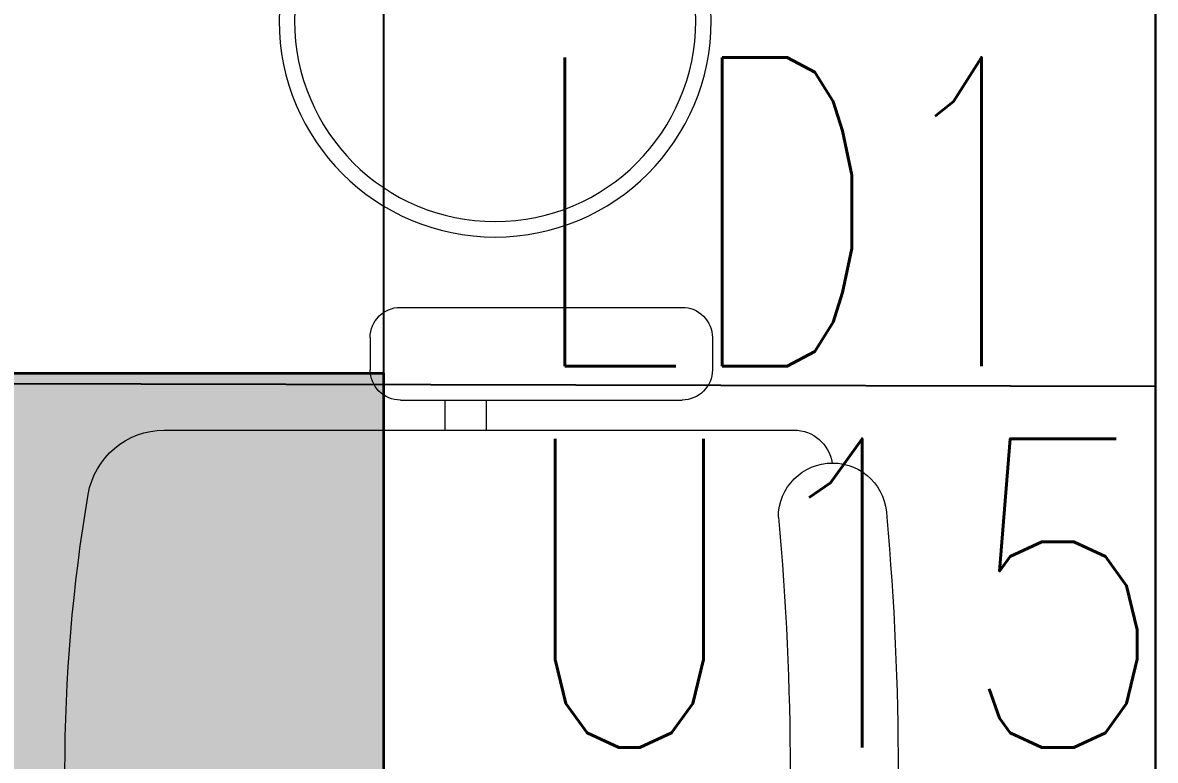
# Model space of a CAD drawing. Extents: x -12260 to 184725, y -29287 to 19916.
# Drawn here: x 32242 to 32976, y -11881 to -11403 of the extents above; entities that cross this region are included whole.
import ezdxf
from ezdxf.enums import TextEntityAlignment as Align

# ---------------------------------------------------------------- set-up
doc = ezdxf.new("R2010")
doc.units = 0
doc.header["$LTSCALE"] = 0.25
doc.linetypes.add('DASHDOT', pattern=[25.4, 12.7, -6.35, 0, -6.35])
doc.layers.add('01-First Floor-FUR$0$FALSE CEILING', color=251, linetype='Continuous')
doc.layers.add('01-First Floor-FUR$0$X-WHITE glass', color=255, linetype='Continuous')
for name, color, linetype, lineweight in [('01-First Floor-FUR$0$LOADING', 253, 'Continuous', 5), ('01-First Floor-FUR$0$Walls', 251, 'Continuous', 5), ('E-LITE-CIRC', 6, 'Continuous', 25), ('E-LITE-CIRC-NUMB', 6, 'Continuous', 25), ('E-LITE-CLNG', 150, 'Continuous', 35), ('E-LITE-CLNG-CNDT', 6, 'DASHDOT', 35), ('E-LITE-CTRL', 6, 'Continuous', 25), ('E-LITE-IDEN', 6, 'Continuous', 25)]:
    doc.layers.add(name, color=color, linetype=linetype, lineweight=lineweight)
doc.styles.add('DC_SIMPLEX', font='SIMPLEX.shx', dxfattribs={"width": 0.7})

# ---------------------------------------------------------------- blocks, each defined once
blk = doc.blocks.new('*U226')
h = blk.add_hatch(color=254)
h.dxf.hatch_style = 1
h.paths.add_polyline_path([(-300, 300), (-300, -300), (300, -300), (300, 300)])
edge = h.paths.add_edge_path(flags=16)
edge.add_arc((0, 0), 45, 0, 360)
blk.add_lwpolyline([(-300, 300), (-300, -300), (300, -300), (300, 300)], close=True)
at = {"layer": 'E-LITE-CIRC-NUMB', "style": 'DC_SIMPLEX', "width": 0.7, "flags": 8}
blk.add_attdef('CIRCUIT', text='', height=200, rotation=0, dxfattribs=at).set_placement((-473.9, 300), align=Align.RIGHT)
at = {"layer": 'E-LITE-CTRL', "style": 'DC_SIMPLEX', "width": 0.7, "flags": 8}
blk.add_attdef('CONTROL', (1118.9, -935), '', height=200, rotation=360, dxfattribs=at)
at = {"layer": 'E-LITE-IDEN', "style": 'DC_SIMPLEX', "width": 0.7, "flags": 8}
blk.add_attdef('TYPE', (460.41, 457.65), '', height=200, rotation=360, dxfattribs=at)
blk = doc.blocks.new('01-First Floor-FUR$0$WM00001-P')
at = {"layer": '01-First Floor-FUR$0$LOADING'}
for radius in [0.14, 0.13]:
    blk.add_circle((0, 0), radius, dxfattribs=at)
blk = doc.blocks.new('01-First Floor-FUR$0$GF21018-P')
at = {"color": 0}
for p, q in [((-0.2207, 0.47563), (-0.2207, 0.0675)), ((-0.2806, 0.34221), (-0.25983, 0.34221)), ((-0.30021, 0.32259), (-0.30021, 0.14)), ((-0.24021, 0.32259), (-0.24021, 0.14)), ((-0.24021, 0.29372), (-0.2207, 0.29372)), ((-0.24021, 0.26708), (-0.2207, 0.26708)), ((-0.2806, 0.12039), (-0.25983, 0.12039))]:
    blk.add_line(p, q, dxfattribs=at)
for centre, radius, start, end in [((-0.0001, -0.52948), 1.06948, 80.36712, 99.63288), ((-0.1707, 0.47563), 0.05, 99.63288, 180), ((-0.2806, 0.32259), 0.01962, 90, 180), ((-0.25983, 0.32259), 0.01962, 360, 90), ((-0.2806, 0.14), 0.01962, 180, 270), ((-0.25983, 0.14), 0.01962, 270, 360), ((-0.16429, 0.0425), 0.03511, 90, 270), ((0, 1.84674), 1.77674, 264.69456, 275.30527), ((-0.1957, 0.0675), 0.025, 180, 261.47208), ((0, 1.83136), 1.83136, 264.85322, 275.14698)]:
    blk.add_arc(centre, radius, start, end, dxfattribs=at)
blk = doc.blocks.new('01-First Floor-FUR')
at = {"layer": '01-First Floor-FUR$0$FALSE CEILING', "linetype": 'Continuous'}
for p, q in [((32476, -12830), (32476, -8830)), ((29476, -11630), (32976, -11638.46))]:
    blk.add_line(p, q, dxfattribs=at)
at = {"layer": '01-First Floor-FUR$0$FALSE CEILING'}
blk.add_lwpolyline([(29476, -8830), (32976, -8830), (32976, -10710), (32976, -10718.46), (32976, -12838.46), (29476, -12830), (29476, -8830)], dxfattribs=at)
at = {"layer": '01-First Floor-FUR$0$Walls'}
blk.add_line((32976, -12830), (32976, -9910), dxfattribs=at)
at = {"layer": '01-First Floor-FUR$0$X-WHITE glass', "color": 253, "lineweight": 30, "ltscale": 6, "true_color": 0x9898cc}
blk.add_line((32976, -10610), (32976, -12830), dxfattribs=at)
at = {"layer": '01-First Floor-FUR$0$LOADING', "extrusion": (-2.25644e-18, -2.24019e-05, -1), "xscale": 1000, "yscale": 1000, "zscale": 1000, "rotation": 270}
blk.add_blockref('01-First Floor-FUR$0$WM00001-P', (-32548.14, -11401.87, 0.38), dxfattribs=at)
at = {"layer": '01-First Floor-FUR$0$LOADING', "extrusion": (7.77426e-06, 2.24021e-05, 1), "xscale": -1000, "yscale": 1000, "zscale": 1000, "rotation": 90.00141075505213}
blk.add_blockref('01-First Floor-FUR$0$GF21018-P', (32809.31, -11887.63, -0.13), dxfattribs=at)

msp = doc.modelspace()

# ---------------------------------------------------------------- block references
at = {"layer": 'E-LITE-CLNG'}
ref = msp.add_blockref('*U226', (32175.8, -11930, -0.1), dxfattribs=dict(at, xscale=-1))
ref.add_attrib('TYPE', 'LD1', (32569.29, -11625.51, -0.1), dxfattribs={"layer": 'E-LITE-IDEN', "height": 200, "rotation": 0, "style": 'DC_SIMPLEX', "width": 0.7, "flags": 8})
at = {"layer": 'E-LITE-CLNG-CNDT'}
msp.add_blockref('01-First Floor-FUR', (0, 0), dxfattribs=at)

# ---------------------------------------------------------------- texts
at = {"layer": 'E-LITE-CIRC', "style": 'DC_SIMPLEX', "width": 0.8}
msp.add_text('U15', height=200, rotation=0.00003, dxfattribs=at).set_placement((32559.66, -11872.51, 0))

doc.saveas('drawing.dxf')
